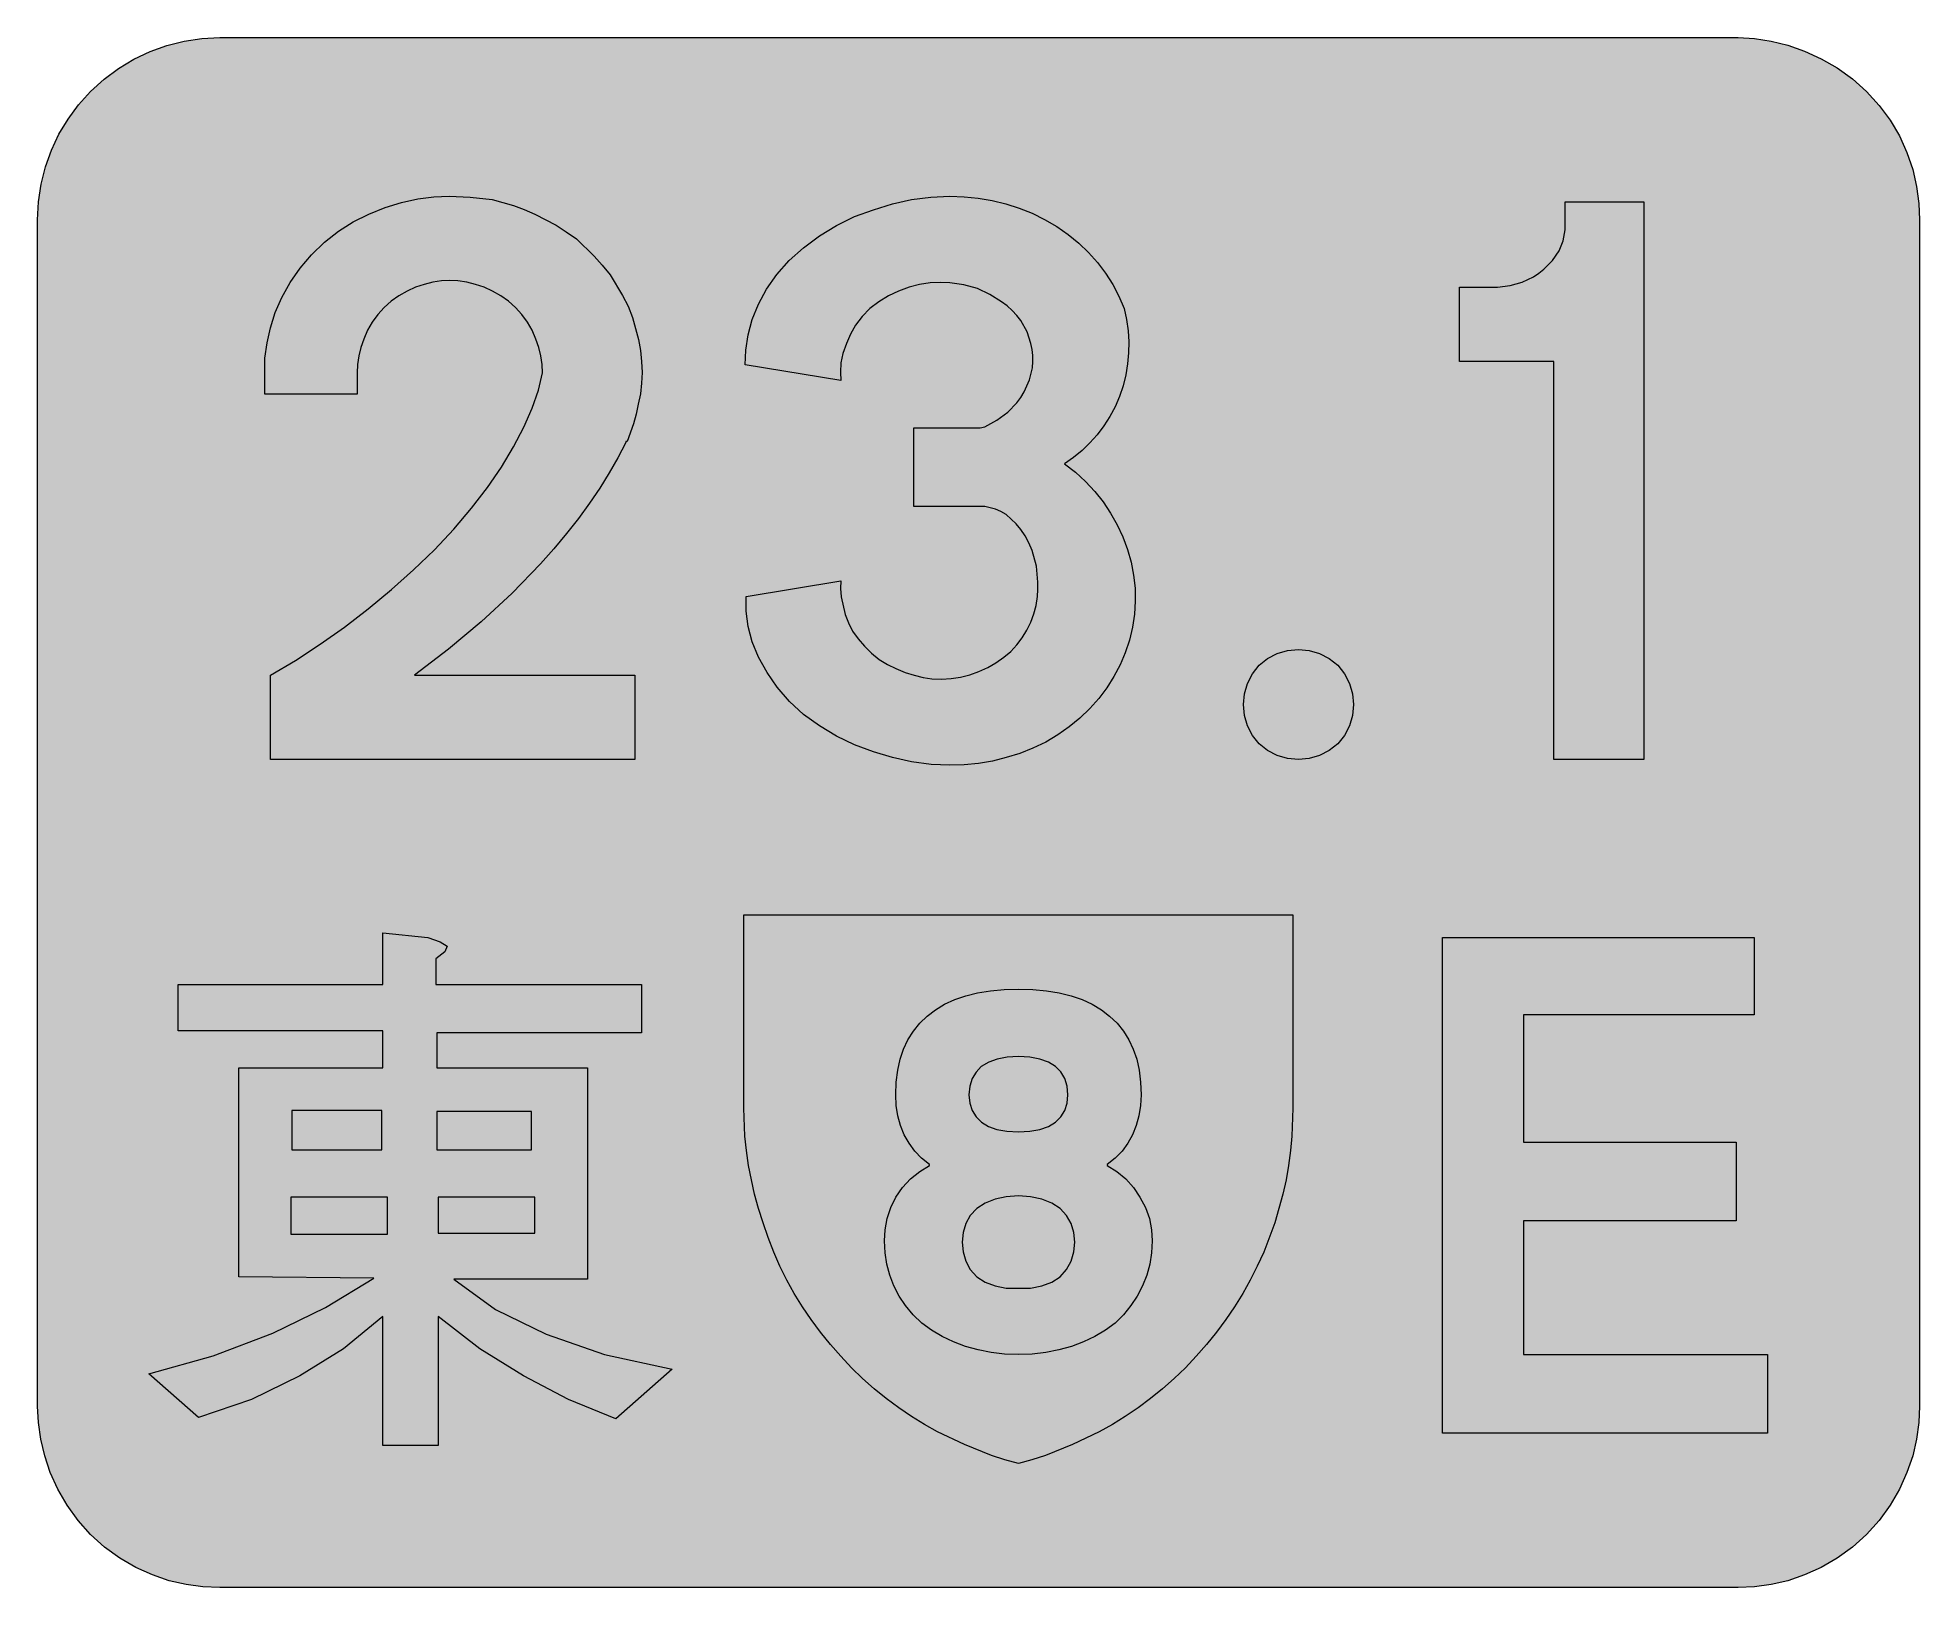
# Model space of a CAD drawing. Header units: metres. Extents: x 135 to 436, y 12 to 260.
import ezdxf

# ---------------------------------------------------------------- set-up
doc = ezdxf.new("R2010")
doc.units = ezdxf.units.M
for name, color, linetype, true_color in [('FILL_BLACK_000000', 7, 'Continuous', 0x000000), ('FILL_BLUE_0000FF', 7, 'Continuous', 0x0000ff), ('FILL_WHITE_FFFFFF', 7, 'Continuous', 0xffffff), ('FILL_YELLOW_FFFF00', 7, 'Continuous', 0xffff00)]:
    doc.layers.add(name, color=color, linetype=linetype, true_color=true_color)

msp = doc.modelspace()

# ---------------------------------------------------------------- hatches: boundary and pattern name
at = {"layer": 'FILL_BLACK_000000', "true_color": 0x000000}
h = msp.add_hatch(color=7, dxfattribs=at)
h.dxf.hatch_style = 1
h.paths.add_polyline_path([(285.14, 49.88), (283.12, 50.45), (281.19, 51.16), (279.37, 52.03), (277.68, 53.03), (276.12, 54.18), (274.73, 55.52), (273.52, 56.97), (272.5, 58.51), (271.66, 60.14), (271.02, 61.85), (270.55, 63.62), (270.27, 65.45), (270.18, 67.32), (270.28, 69.1), (270.61, 70.9), (271.17, 72.66), (271.98, 74.34), (273.05, 75.89), (274.34, 77.27), (275.8, 78.44), (277.38, 79.38), (277.38, 79.56), (276.11, 80.57), (275.02, 81.71), (274.09, 82.96), (273.33, 84.33), (272.74, 85.8), (272.32, 87.36), (272.06, 89), (271.98, 90.72), (272.06, 92.75), (272.29, 94.64), (272.67, 96.4), (273.22, 98.03), (273.92, 99.54), (274.79, 100.92), (275.82, 102.18), (277.02, 103.32), (278.32, 104.33), (279.78, 105.21), (281.4, 105.95), (283.16, 106.56), (285.07, 107.03), (287.12, 107.37), (289.3, 107.57), (291.6, 107.64), (293.9, 107.57), (296.08, 107.37), (298.13, 107.03), (300.04, 106.56), (301.8, 105.95), (303.42, 105.21), (304.88, 104.33), (306.18, 103.32), (307.38, 102.18), (308.41, 100.92), (309.28, 99.54), (309.98, 98.03), (310.53, 96.4), (310.91, 94.64), (311.14, 92.75), (311.22, 90.72), (311.14, 89), (310.88, 87.36), (310.46, 85.8), (309.87, 84.33), (309.11, 82.96), (308.18, 81.71), (307.09, 80.57), (305.82, 79.56), (305.82, 79.38), (307.37, 78.44), (308.77, 77.27), (310, 75.89), (311.04, 74.34), (311.96, 72.66), (312.57, 70.9), (312.91, 69.1), (313.02, 67.32), (312.92, 65.45), (312.62, 63.62), (312.14, 61.85), (311.47, 60.14), (310.62, 58.51), (309.6, 56.97), (308.42, 55.52), (307.08, 54.18), (305.52, 53.03), (303.83, 52.03), (302.01, 51.16), (300.08, 50.45), (298.06, 49.88), (295.97, 49.47), (293.81, 49.22), (291.6, 49.14), (289.39, 49.22), (287.23, 49.47), (285.14, 49.88)])
h.paths.add_polyline_path([(286.28, 73.38), (284.94, 72.54), (283.89, 71.39), (283.16, 70.11), (282.74, 68.69), (282.6, 67.14), (282.74, 65.56), (283.16, 64.08), (283.89, 62.74), (284.94, 61.56), (286.28, 60.72), (287.86, 60.12), (289.65, 59.79), (291.6, 59.76), (293.55, 59.79), (295.33, 60.12), (296.92, 60.72), (298.26, 61.56), (299.31, 62.74), (300.04, 64.08), (300.46, 65.56), (300.6, 67.14), (300.46, 68.69), (300.04, 70.11), (299.31, 71.39), (298.26, 72.54), (296.92, 73.38), (295.33, 74), (293.55, 74.39), (291.6, 74.52), (289.65, 74.39), (287.86, 74), (286.28, 73.38)], flags=16)
h.paths.add_polyline_path([(299.02, 93.35), (298.39, 94.4), (297.52, 95.27), (296.4, 95.95), (295.04, 96.44), (293.44, 96.74), (291.6, 96.84), (289.81, 96.74), (288.22, 96.44), (286.84, 95.93), (285.66, 95.22), (284.82, 94.34), (284.2, 93.31), (283.81, 92.11), (283.68, 90.72), (283.81, 89.38), (284.18, 88.2), (284.81, 87.18), (285.68, 86.33), (286.8, 85.66), (288.16, 85.18), (289.76, 84.88), (291.6, 84.78), (293.44, 84.88), (295.04, 85.18), (296.4, 85.66), (297.52, 86.33), (298.39, 87.18), (299.02, 88.2), (299.39, 89.38), (299.52, 90.72), (299.39, 92.12), (299.02, 93.35)], flags=16)
at = {"layer": 'FILL_BLUE_0000FF', "true_color": 0x0000ff}
h = msp.add_hatch(color=7, dxfattribs=at)
h.dxf.hatch_style = 1
h.paths.add_polyline_path([(406.8, 259.92), (409.4, 259.79), (412.04, 259.38), (414.72, 258.71), (417.42, 257.76), (420.08, 256.55), (422.64, 255.06), (425.06, 253.31), (427.32, 251.28), (429.34, 249.05), (431.1, 246.69), (432.58, 244.19), (433.8, 241.56), (434.72, 238.83), (435.33, 236.09), (435.67, 233.38), (435.78, 230.76), (435.78, 40.86), (435.67, 38.26), (435.33, 35.62), (434.72, 32.94), (433.8, 30.24), (432.58, 27.58), (431.1, 25.02), (429.34, 22.6), (427.32, 20.34), (425.06, 18.32), (422.64, 16.56), (420.08, 15.08), (417.42, 13.86), (414.72, 12.94), (412.04, 12.33), (409.4, 11.99), (406.8, 11.88), (163.8, 11.88), (161.1, 11.99), (158.4, 12.33), (155.7, 12.94), (153, 13.86), (150.34, 15.08), (147.78, 16.56), (145.36, 18.32), (143.1, 20.34), (141.15, 22.6), (139.39, 25.02), (137.86, 27.58), (136.62, 30.24), (135.78, 32.94), (135.16, 35.62), (134.77, 38.26), (134.64, 40.86), (134.64, 230.76), (134.78, 233.64), (135.2, 236.47), (135.89, 239.23), (136.84, 241.9), (138.05, 244.46), (139.5, 246.88), (141.19, 249.17), (143.1, 251.28), (145.27, 253.25), (147.6, 254.98), (150.06, 256.47), (152.64, 257.69), (155.32, 258.66), (158.08, 259.35), (160.92, 259.78), (163.8, 259.92), (406.8, 259.92)])
at = {"layer": 'FILL_WHITE_FFFFFF', "true_color": 0xffffff}
h = msp.add_hatch(color=7, dxfattribs=at)
h.dxf.hatch_style = 1
h.paths.add_polyline_path([(171, 202.86), (171, 208.62), (171.35, 211.05), (171.88, 213.48), (172.65, 215.91), (173.7, 218.34), (175.05, 220.73), (176.65, 223.02), (178.48, 225.17), (180.54, 227.16), (182.77, 228.92), (185.13, 230.42), (187.63, 231.69), (190.26, 232.74), (192.85, 233.55), (195.46, 234.11), (198.03, 234.44), (200.52, 234.54), (203.87, 234.4), (207.36, 234), (210.78, 233.03), (212.52, 232.41), (214.2, 231.66), (217.6, 229.88), (219.24, 228.85), (220.86, 227.7), (223.69, 224.95), (225.01, 223.5), (226.26, 221.94), (228.26, 218.65), (229.12, 216.93), (229.86, 215.1), (230.78, 211.59), (231.1, 209.83), (231.3, 208.08), (231.37, 206.33), (231.3, 204.59), (231.1, 202.89), (230.76, 201.24), (230.43, 199.65), (229.99, 198.13), (228.96, 195.3), (228.78, 195.3), (228.78, 195.12), (227.51, 192.69), (226.11, 190.26), (224.59, 187.83), (222.95, 185.4), (221.18, 182.97), (219.29, 180.54), (217.26, 178.11), (215.1, 175.68), (210.56, 171), (205.63, 166.43), (200.39, 162.04), (194.94, 157.86), (230.22, 157.86), (230.22, 144.36), (171.9, 144.36), (171.9, 157.86), (175.92, 160.25), (179.86, 162.83), (183.75, 165.58), (187.56, 168.48), (191.27, 171.59), (194.8, 174.73), (198.14, 177.95), (201.24, 181.26), (204.07, 184.6), (206.62, 187.9), (208.86, 191.16), (210.78, 194.4), (212.47, 197.57), (213.79, 200.61), (214.78, 203.51), (215.46, 206.28), (215.39, 207.63), (215.19, 208.98), (214.85, 210.33), (214.38, 211.68), (213.77, 213.1), (213.03, 214.4), (212.15, 215.6), (211.14, 216.72), (210, 217.73), (208.75, 218.61), (207.44, 219.35), (206.1, 219.96), (204.72, 220.43), (203.31, 220.77), (201.9, 220.97), (200.52, 221.04), (199.25, 220.97), (197.89, 220.77), (196.5, 220.43), (195.12, 219.96), (193.78, 219.35), (192.46, 218.61), (191.22, 217.73), (190.08, 216.72), (189.07, 215.6), (188.19, 214.4), (187.45, 213.1), (186.84, 211.68), (186.37, 210.33), (186.03, 208.98), (185.83, 207.63), (185.76, 206.28), (185.76, 202.86), (171, 202.86)])
h = msp.add_hatch(color=7, dxfattribs=at)
h.dxf.hatch_style = 1
h.paths.add_polyline_path([(294.73, 171.57), (294.7, 172.76), (294.48, 175.32), (293.78, 177.82), (293.29, 179.04), (292.68, 180.18), (291.97, 181.2), (291.22, 182.09), (289.62, 183.6), (288.78, 184.08), (287.91, 184.43), (286.2, 184.86), (274.86, 184.86), (274.86, 197.46), (284.58, 197.46), (285.48, 197.46), (286.2, 197.64), (288.15, 198.69), (289.89, 199.96), (291.36, 201.46), (291.98, 202.31), (292.5, 203.22), (293.38, 205.14), (293.85, 207.09), (293.93, 208.07), (293.92, 209.04), (293.8, 210.01), (293.58, 210.96), (292.98, 212.84), (291.98, 214.63), (291.35, 215.47), (290.62, 216.25), (289.8, 216.97), (288.9, 217.62), (287.05, 218.83), (285.03, 219.76), (282.88, 220.38), (280.62, 220.68), (279.08, 220.74), (277.45, 220.66), (275.79, 220.4), (274.14, 219.96), (272.42, 219.35), (270.79, 218.59), (269.25, 217.66), (267.84, 216.54), (266.59, 215.26), (265.54, 213.89), (264.7, 212.44), (264.06, 210.96), (263.51, 209.37), (263.2, 207.86), (263.1, 206.4), (263.16, 205.02), (247.86, 207.54), (247.97, 209.89), (248.33, 212.33), (249, 214.8), (250.02, 217.26), (251.3, 219.68), (252.94, 222.03), (254.93, 224.25), (257.22, 226.26), (259.75, 228.18), (262.46, 229.86), (265.35, 231.27), (268.38, 232.38), (271.44, 233.33), (274.5, 234), (277.56, 234.41), (280.62, 234.54), (282.91, 234.46), (285.16, 234.24), (287.39, 233.86), (289.57, 233.33), (291.71, 232.64), (293.78, 231.81), (295.79, 230.82), (297.72, 229.68), (299.55, 228.41), (301.26, 227.02), (302.83, 225.52), (304.27, 223.92), (305.56, 222.22), (306.71, 220.42), (307.69, 218.52), (308.52, 216.54), (308.92, 214.78), (309.17, 213), (309.27, 211.23), (309.24, 209.45), (309.07, 207.69), (308.77, 205.93), (308.35, 204.2), (307.8, 202.5), (307.07, 200.85), (306.22, 199.27), (305.26, 197.77), (304.2, 196.36), (303.04, 195.04), (301.78, 193.82), (300.42, 192.7), (298.98, 191.7), (300.73, 190.35), (302.35, 188.88), (303.83, 187.29), (305.17, 185.6), (306.36, 183.82), (307.41, 181.95), (308.31, 180.02), (309.06, 178.02), (309.64, 175.98), (310.04, 173.91), (310.26, 171.83), (310.3, 169.74), (310.16, 167.65), (309.84, 165.57), (309.36, 163.5), (308.7, 161.46), (307.87, 159.53), (306.89, 157.66), (305.74, 155.86), (304.45, 154.15), (303.01, 152.53), (301.44, 151.01), (299.73, 149.6), (297.9, 148.32), (295.96, 147.18), (293.93, 146.19), (291.83, 145.36), (289.66, 144.68), (287.45, 144.14), (285.19, 143.76), (282.91, 143.54), (280.62, 143.46), (277.63, 143.6), (274.5, 144), (271.44, 144.68), (268.38, 145.62), (265.35, 146.73), (262.46, 148.12), (259.75, 149.75), (257.22, 151.56), (254.96, 153.68), (253.01, 155.95), (251.37, 158.32), (250.02, 160.74), (249, 163.2), (248.35, 165.67), (248.05, 168.11), (248.04, 170.46), (263.16, 172.98), (263.12, 171.73), (263.25, 170.42), (263.88, 167.58), (264.38, 166.24), (265.07, 164.93), (265.93, 163.68), (266.94, 162.54), (268.08, 161.4), (269.32, 160.4), (270.64, 159.58), (271.98, 158.94), (273.46, 158.33), (274.93, 157.86), (276.36, 157.52), (277.74, 157.32), (279.29, 157.26), (280.83, 157.35), (282.35, 157.58), (283.84, 157.95), (285.28, 158.46), (286.68, 159.09), (288, 159.85), (289.26, 160.74), (290.36, 161.67), (291.34, 162.71), (292.22, 163.85), (292.97, 165.06), (293.6, 166.34), (294.09, 167.68), (294.45, 169.05), (294.66, 170.46), (294.73, 171.57)])
h = msp.add_hatch(color=7, dxfattribs=at)
h.dxf.hatch_style = 1
h.paths.add_polyline_path([(377.28, 144.36), (377.28, 208.08), (362.16, 208.08), (362.16, 219.96), (368.28, 219.96), (370.29, 220.23), (372.24, 220.79), (374.05, 221.66), (374.89, 222.21), (375.66, 222.84), (377.08, 224.25), (378.11, 225.79), (378.77, 227.42), (379.08, 229.14), (379.08, 233.64), (391.68, 233.64), (391.68, 144.36), (377.28, 144.36)])
h = msp.add_hatch(color=7, dxfattribs=at)
h.dxf.hatch_style = 1
h.paths.add_polyline_path([(345.07, 151.44), (344.59, 149.76), (343.8, 148.22), (342.72, 146.88), (341.31, 145.8), (339.77, 145.01), (338.14, 144.53), (336.42, 144.36), (334.68, 144.53), (333, 145.01), (331.46, 145.8), (330.12, 146.88), (329.04, 148.22), (328.25, 149.76), (327.77, 151.44), (327.6, 153.18), (327.77, 154.9), (328.25, 156.53), (329.04, 158.07), (330.12, 159.48), (331.46, 160.56), (333, 161.35), (334.68, 161.83), (336.42, 162), (338.14, 161.83), (339.77, 161.35), (341.31, 160.56), (342.72, 159.48), (343.8, 158.07), (344.59, 156.53), (345.07, 154.9), (345.24, 153.18), (345.07, 151.44)])
h = msp.add_hatch(color=7, dxfattribs=at)
h.dxf.hatch_style = 1
h.paths.add_polyline_path([(198.36, 112.5), (198.36, 108.36), (231.3, 108.36), (231.3, 100.62), (198.54, 100.62), (198.54, 95.04), (222.66, 95.04), (222.66, 61.2), (201.24, 61.2), (207.9, 56.34), (216, 52.38), (225.36, 49.14), (236.16, 46.8), (227.16, 38.88), (219.6, 41.94), (212.4, 45.72), (205.38, 50.04), (198.72, 55.26), (198.72, 34.56), (189.9, 34.56), (189.9, 55.26), (183.6, 50.04), (176.58, 45.72), (168.84, 41.94), (160.38, 39.06), (152.46, 46.08), (162.72, 48.96), (172.26, 52.56), (180.72, 56.7), (188.46, 61.38), (166.86, 61.56), (166.86, 95.04), (189.9, 95.04), (189.9, 100.98), (157.14, 100.98), (157.14, 108.36), (189.9, 108.36), (189.9, 116.64), (197.1, 115.92), (199.08, 115.2), (200.16, 114.48), (199.8, 113.58), (198.36, 112.5)])
h.paths.add_polyline_path([(189.72, 81.9), (189.72, 88.2), (175.32, 88.2), (175.32, 81.9), (189.72, 81.9)], flags=16)
h.paths.add_polyline_path([(198.72, 68.58), (214.2, 68.58), (214.2, 74.34), (198.72, 74.34), (198.72, 68.58)], flags=16)
h.paths.add_polyline_path([(198.54, 88.02), (198.54, 81.9), (213.66, 81.9), (213.66, 88.02), (198.54, 88.02)], flags=16)
h.paths.add_polyline_path([(190.62, 74.34), (175.14, 74.34), (175.14, 68.4), (190.62, 68.4), (190.62, 74.34)], flags=16)
h = msp.add_hatch(color=7, dxfattribs=at)
h.dxf.hatch_style = 1
h.paths.add_polyline_path([(359.46, 115.92), (409.32, 115.92), (409.32, 103.5), (372.42, 103.5), (372.42, 83.16), (406.44, 83.16), (406.44, 70.56), (372.42, 70.56), (372.42, 49.14), (411.48, 49.14), (411.48, 36.54), (359.46, 36.54), (359.46, 115.92)])
at = {"layer": 'FILL_YELLOW_FFFF00', "true_color": 0xffff00}
h = msp.add_hatch(color=7, dxfattribs=at)
h.dxf.hatch_style = 1
h.paths.add_polyline_path([(289.44, 32.28), (287.28, 33.01), (282.96, 34.74), (278.66, 36.79), (276.56, 37.95), (274.5, 39.24), (272.44, 40.63), (270.45, 42.11), (268.53, 43.67), (266.67, 45.32), (264.88, 47.04), (263.16, 48.86), (261.51, 50.76), (259.92, 52.74), (258.42, 54.73), (257.02, 56.78), (255.72, 58.9), (254.52, 61.07), (253.42, 63.28), (252.43, 65.55), (251.53, 67.86), (250.74, 70.2), (249.99, 72.5), (249.37, 74.79), (248.4, 79.38), (248.06, 81.78), (247.84, 84.11), (247.68, 88.56), (247.68, 119.52), (335.52, 119.52), (335.52, 88.56), (335.36, 84.11), (335.14, 81.78), (334.8, 79.38), (334.44, 77.09), (333.92, 74.79), (332.64, 70.2), (330.85, 65.55), (329.82, 63.28), (328.7, 61.07), (327.49, 58.9), (326.19, 56.78), (324.78, 54.73), (323.28, 52.74), (321.69, 50.76), (320.04, 48.86), (318.32, 47.04), (316.53, 45.32), (314.67, 43.67), (312.75, 42.11), (310.76, 40.63), (308.7, 39.24), (306.64, 37.95), (304.54, 36.79), (300.24, 34.74), (295.92, 33.01), (293.76, 32.28), (291.6, 31.68), (289.44, 32.28)])

# ---------------------------------------------------------------- linework, layer by layer
at = {"layer": 'FILL_BLACK_000000', "lineweight": 0, "true_color": 0x000000}
for points in [[(285.14, 49.88), (283.12, 50.45), (281.19, 51.16), (279.37, 52.03), (277.68, 53.03), (276.12, 54.18), (274.73, 55.52), (273.52, 56.97), (272.5, 58.51), (271.66, 60.14), (271.02, 61.85), (270.55, 63.62), (270.27, 65.45), (270.18, 67.32), (270.28, 69.1), (270.61, 70.9), (271.17, 72.66), (271.98, 74.34), (273.05, 75.89), (274.34, 77.27), (275.8, 78.44), (277.38, 79.38), (277.38, 79.56), (276.11, 80.57), (275.02, 81.71), (274.09, 82.96), (273.33, 84.33), (272.74, 85.8), (272.32, 87.36), (272.06, 89), (271.98, 90.72), (272.06, 92.75), (272.29, 94.64), (272.67, 96.4), (273.22, 98.03), (273.92, 99.54), (274.79, 100.92), (275.82, 102.18), (277.02, 103.32), (278.32, 104.33), (279.78, 105.21), (281.4, 105.95), (283.16, 106.56), (285.07, 107.03), (287.12, 107.37), (289.3, 107.57), (291.6, 107.64), (293.9, 107.57), (296.08, 107.37), (298.13, 107.03), (300.04, 106.56), (301.8, 105.95), (303.42, 105.21), (304.88, 104.33), (306.18, 103.32), (307.38, 102.18), (308.41, 100.92), (309.28, 99.54), (309.98, 98.03), (310.53, 96.4), (310.91, 94.64), (311.14, 92.75), (311.22, 90.72), (311.14, 89), (310.88, 87.36), (310.46, 85.8), (309.87, 84.33), (309.11, 82.96), (308.18, 81.71), (307.09, 80.57), (305.82, 79.56), (305.82, 79.38), (307.37, 78.44), (308.77, 77.27), (310, 75.89), (311.04, 74.34), (311.96, 72.66), (312.57, 70.9), (312.91, 69.1), (313.02, 67.32), (312.92, 65.45), (312.62, 63.62), (312.14, 61.85), (311.47, 60.14), (310.62, 58.51), (309.6, 56.97), (308.42, 55.52), (307.08, 54.18), (305.52, 53.03), (303.83, 52.03), (302.01, 51.16), (300.08, 50.45), (298.06, 49.88), (295.97, 49.47), (293.81, 49.22), (291.6, 49.14), (289.39, 49.22), (287.23, 49.47)], [(299.02, 93.35), (298.39, 94.4), (297.52, 95.27), (296.4, 95.95), (295.04, 96.44), (293.44, 96.74), (291.6, 96.84), (289.81, 96.74), (288.22, 96.44), (286.84, 95.93), (285.66, 95.22), (284.82, 94.34), (284.2, 93.31), (283.81, 92.11), (283.68, 90.72), (283.81, 89.38), (284.18, 88.2), (284.81, 87.18), (285.68, 86.33), (286.8, 85.66), (288.16, 85.18), (289.76, 84.88), (291.6, 84.78), (293.44, 84.88), (295.04, 85.18), (296.4, 85.66), (297.52, 86.33), (298.39, 87.18), (299.02, 88.2), (299.39, 89.38), (299.52, 90.72), (299.39, 92.12)], [(286.28, 73.38), (284.94, 72.54), (283.89, 71.39), (283.16, 70.11), (282.74, 68.69), (282.6, 67.14), (282.74, 65.56), (283.16, 64.08), (283.89, 62.74), (284.94, 61.56), (286.28, 60.72), (287.86, 60.12), (289.65, 59.79), (291.6, 59.76), (293.55, 59.79), (295.33, 60.12), (296.92, 60.72), (298.26, 61.56), (299.31, 62.74), (300.04, 64.08), (300.46, 65.56), (300.6, 67.14), (300.46, 68.69), (300.04, 70.11), (299.31, 71.39), (298.26, 72.54), (296.92, 73.38), (295.33, 74), (293.55, 74.39), (291.6, 74.52), (289.65, 74.39), (287.86, 74)]]:
    msp.add_lwpolyline(points, close=True, dxfattribs=at)
at = {"layer": 'FILL_BLUE_0000FF', "lineweight": 0, "true_color": 0x0000ff}
msp.add_lwpolyline([(406.8, 259.92), (409.4, 259.79), (412.04, 259.38), (414.72, 258.71), (417.42, 257.76), (420.08, 256.55), (422.64, 255.06), (425.06, 253.31), (427.32, 251.28), (429.34, 249.05), (431.1, 246.69), (432.58, 244.19), (433.8, 241.56), (434.72, 238.83), (435.33, 236.09), (435.67, 233.38), (435.78, 230.76), (435.78, 40.86), (435.67, 38.26), (435.33, 35.62), (434.72, 32.94), (433.8, 30.24), (432.58, 27.58), (431.1, 25.02), (429.34, 22.6), (427.32, 20.34), (425.06, 18.32), (422.64, 16.56), (420.08, 15.08), (417.42, 13.86), (414.72, 12.94), (412.04, 12.33), (409.4, 11.99), (406.8, 11.88), (163.8, 11.88), (161.1, 11.99), (158.4, 12.33), (155.7, 12.94), (153, 13.86), (150.34, 15.08), (147.78, 16.56), (145.36, 18.32), (143.1, 20.34), (141.15, 22.6), (139.39, 25.02), (137.86, 27.58), (136.62, 30.24), (135.78, 32.94), (135.16, 35.62), (134.77, 38.26), (134.64, 40.86), (134.64, 230.76), (134.78, 233.64), (135.2, 236.47), (135.89, 239.23), (136.84, 241.9), (138.05, 244.46), (139.5, 246.88), (141.19, 249.17), (143.1, 251.28), (145.27, 253.25), (147.6, 254.98), (150.06, 256.47), (152.64, 257.69), (155.32, 258.66), (158.08, 259.35), (160.92, 259.78), (163.8, 259.92)], close=True, dxfattribs=at)
at = {"layer": 'FILL_WHITE_FFFFFF', "lineweight": 0, "true_color": 0xffffff}
for points in [[(171, 202.86), (171, 208.62), (171.35, 211.05), (171.88, 213.48), (172.65, 215.91), (173.7, 218.34), (175.05, 220.73), (176.65, 223.02), (178.48, 225.17), (180.54, 227.16), (182.77, 228.92), (185.13, 230.42), (187.63, 231.69), (190.26, 232.74), (192.85, 233.55), (195.46, 234.11), (198.03, 234.44), (200.52, 234.54), (203.87, 234.4), (207.36, 234), (210.78, 233.03), (212.52, 232.41), (214.2, 231.66), (217.6, 229.88), (219.24, 228.85), (220.86, 227.7), (223.69, 224.95), (225.01, 223.5), (226.26, 221.94), (228.26, 218.65), (229.12, 216.93), (229.86, 215.1), (230.78, 211.59), (231.1, 209.83), (231.3, 208.08), (231.37, 206.33), (231.3, 204.59), (231.1, 202.89), (230.76, 201.24), (230.43, 199.65), (229.99, 198.13), (228.96, 195.3), (228.78, 195.3), (228.78, 195.12), (227.51, 192.69), (226.11, 190.26), (224.59, 187.83), (222.95, 185.4), (221.18, 182.97), (219.29, 180.54), (217.26, 178.11), (215.1, 175.68), (210.56, 171), (205.63, 166.43), (200.39, 162.04), (194.94, 157.86), (230.22, 157.86), (230.22, 144.36), (171.9, 144.36), (171.9, 157.86), (175.92, 160.25), (179.86, 162.83), (183.75, 165.58), (187.56, 168.48), (191.27, 171.59), (194.8, 174.73), (198.14, 177.95), (201.24, 181.26), (204.07, 184.6), (206.62, 187.9), (208.86, 191.16), (210.78, 194.4), (212.47, 197.57), (213.79, 200.61), (214.78, 203.51), (215.46, 206.28), (215.39, 207.63), (215.19, 208.98), (214.85, 210.33), (214.38, 211.68), (213.77, 213.1), (213.03, 214.4), (212.15, 215.6), (211.14, 216.72), (210, 217.73), (208.75, 218.61), (207.44, 219.35), (206.1, 219.96), (204.72, 220.43), (203.31, 220.77), (201.9, 220.97), (200.52, 221.04), (199.25, 220.97), (197.89, 220.77), (196.5, 220.43), (195.12, 219.96), (193.78, 219.35), (192.46, 218.61), (191.22, 217.73), (190.08, 216.72), (189.07, 215.6), (188.19, 214.4), (187.45, 213.1), (186.84, 211.68), (186.37, 210.33), (186.03, 208.98), (185.83, 207.63), (185.76, 206.28), (185.76, 202.86)], [(294.73, 171.57), (294.7, 172.76), (294.48, 175.32), (293.78, 177.82), (293.29, 179.04), (292.68, 180.18), (291.97, 181.2), (291.22, 182.09), (289.62, 183.6), (288.78, 184.08), (287.91, 184.43), (286.2, 184.86), (274.86, 184.86), (274.86, 197.46), (284.58, 197.46), (285.48, 197.46), (286.2, 197.64), (288.15, 198.69), (289.89, 199.96), (291.36, 201.46), (291.98, 202.31), (292.5, 203.22), (293.38, 205.14), (293.85, 207.09), (293.93, 208.07), (293.92, 209.04), (293.8, 210.01), (293.58, 210.96), (292.98, 212.84), (291.98, 214.63), (291.35, 215.47), (290.62, 216.25), (289.8, 216.97), (288.9, 217.62), (287.05, 218.83), (285.03, 219.76), (282.88, 220.38), (280.62, 220.68), (279.08, 220.74), (277.45, 220.66), (275.79, 220.4), (274.14, 219.96), (272.42, 219.35), (270.79, 218.59), (269.25, 217.66), (267.84, 216.54), (266.59, 215.26), (265.54, 213.89), (264.7, 212.44), (264.06, 210.96), (263.51, 209.37), (263.2, 207.86), (263.1, 206.4), (263.16, 205.02), (247.86, 207.54), (247.97, 209.89), (248.33, 212.33), (249, 214.8), (250.02, 217.26), (251.3, 219.68), (252.94, 222.03), (254.93, 224.25), (257.22, 226.26), (259.75, 228.18), (262.46, 229.86), (265.35, 231.27), (268.38, 232.38), (271.44, 233.33), (274.5, 234), (277.56, 234.41), (280.62, 234.54), (282.91, 234.46), (285.16, 234.24), (287.39, 233.86), (289.57, 233.33), (291.71, 232.64), (293.78, 231.81), (295.79, 230.82), (297.72, 229.68), (299.55, 228.41), (301.26, 227.02), (302.83, 225.52), (304.27, 223.92), (305.56, 222.22), (306.71, 220.42), (307.69, 218.52), (308.52, 216.54), (308.92, 214.78), (309.17, 213), (309.27, 211.23), (309.24, 209.45), (309.07, 207.69), (308.77, 205.93), (308.35, 204.2), (307.8, 202.5), (307.07, 200.85), (306.22, 199.27), (305.26, 197.77), (304.2, 196.36), (303.04, 195.04), (301.78, 193.82), (300.42, 192.7), (298.98, 191.7), (300.73, 190.35), (302.35, 188.88), (303.83, 187.29), (305.17, 185.6), (306.36, 183.82), (307.41, 181.95), (308.31, 180.02), (309.06, 178.02), (309.64, 175.98), (310.04, 173.91), (310.26, 171.83), (310.3, 169.74), (310.16, 167.65), (309.84, 165.57), (309.36, 163.5), (308.7, 161.46), (307.87, 159.53), (306.89, 157.66), (305.74, 155.86), (304.45, 154.15), (303.01, 152.53), (301.44, 151.01), (299.73, 149.6), (297.9, 148.32), (295.96, 147.18), (293.93, 146.19), (291.83, 145.36), (289.66, 144.68), (287.45, 144.14), (285.19, 143.76), (282.91, 143.54), (280.62, 143.46), (277.63, 143.6), (274.5, 144), (271.44, 144.68), (268.38, 145.62), (265.35, 146.73), (262.46, 148.12), (259.75, 149.75), (257.22, 151.56), (254.96, 153.68), (253.01, 155.95), (251.37, 158.32), (250.02, 160.74), (249, 163.2), (248.35, 165.67), (248.05, 168.11), (248.04, 170.46), (263.16, 172.98), (263.12, 171.73), (263.25, 170.42), (263.88, 167.58), (264.38, 166.24), (265.07, 164.93), (265.93, 163.68), (266.94, 162.54), (268.08, 161.4), (269.32, 160.4), (270.64, 159.58), (271.98, 158.94), (273.46, 158.33), (274.93, 157.86), (276.36, 157.52), (277.74, 157.32), (279.29, 157.26), (280.83, 157.35), (282.35, 157.58), (283.84, 157.95), (285.28, 158.46), (286.68, 159.09), (288, 159.85), (289.26, 160.74), (290.36, 161.67), (291.34, 162.71), (292.22, 163.85), (292.97, 165.06), (293.6, 166.34), (294.09, 167.68), (294.45, 169.05), (294.66, 170.46)], [(377.28, 144.36), (377.28, 208.08), (362.16, 208.08), (362.16, 219.96), (368.28, 219.96), (370.29, 220.23), (372.24, 220.79), (374.05, 221.66), (374.89, 222.21), (375.66, 222.84), (377.08, 224.25), (378.11, 225.79), (378.77, 227.42), (379.08, 229.14), (379.08, 233.64), (391.68, 233.64), (391.68, 144.36)], [(345.07, 151.44), (344.59, 149.76), (343.8, 148.22), (342.72, 146.88), (341.31, 145.8), (339.77, 145.01), (338.14, 144.53), (336.42, 144.36), (334.68, 144.53), (333, 145.01), (331.46, 145.8), (330.12, 146.88), (329.04, 148.22), (328.25, 149.76), (327.77, 151.44), (327.6, 153.18), (327.77, 154.9), (328.25, 156.53), (329.04, 158.07), (330.12, 159.48), (331.46, 160.56), (333, 161.35), (334.68, 161.83), (336.42, 162), (338.14, 161.83), (339.77, 161.35), (341.31, 160.56), (342.72, 159.48), (343.8, 158.07), (344.59, 156.53), (345.07, 154.9), (345.24, 153.18)], [(198.36, 112.5), (198.36, 108.36), (231.3, 108.36), (231.3, 100.62), (198.54, 100.62), (198.54, 95.04), (222.66, 95.04), (222.66, 61.2), (201.24, 61.2), (207.9, 56.34), (216, 52.38), (225.36, 49.14), (236.16, 46.8), (227.16, 38.88), (219.6, 41.94), (212.4, 45.72), (205.38, 50.04), (198.72, 55.26), (198.72, 34.56), (189.9, 34.56), (189.9, 55.26), (183.6, 50.04), (176.58, 45.72), (168.84, 41.94), (160.38, 39.06), (152.46, 46.08), (162.72, 48.96), (172.26, 52.56), (180.72, 56.7), (188.46, 61.38), (166.86, 61.56), (166.86, 95.04), (189.9, 95.04), (189.9, 100.98), (157.14, 100.98), (157.14, 108.36), (189.9, 108.36), (189.9, 116.64), (197.1, 115.92), (199.08, 115.2), (200.16, 114.48), (199.8, 113.58)], [(359.46, 115.92), (409.32, 115.92), (409.32, 103.5), (372.42, 103.5), (372.42, 83.16), (406.44, 83.16), (406.44, 70.56), (372.42, 70.56), (372.42, 49.14), (411.48, 49.14), (411.48, 36.54), (359.46, 36.54)], [(189.72, 81.9), (189.72, 88.2), (175.32, 88.2), (175.32, 81.9)], [(198.54, 88.02), (198.54, 81.9), (213.66, 81.9), (213.66, 88.02)], [(190.62, 74.34), (175.14, 74.34), (175.14, 68.4), (190.62, 68.4)], [(198.72, 68.58), (214.2, 68.58), (214.2, 74.34), (198.72, 74.34)]]:
    msp.add_lwpolyline(points, close=True, dxfattribs=at)
at = {"layer": 'FILL_YELLOW_FFFF00', "lineweight": 0, "true_color": 0xffff00}
msp.add_lwpolyline([(289.44, 32.28), (287.28, 33.01), (282.96, 34.74), (278.66, 36.79), (276.56, 37.95), (274.5, 39.24), (272.44, 40.63), (270.45, 42.11), (268.53, 43.67), (266.67, 45.32), (264.88, 47.04), (263.16, 48.86), (261.51, 50.76), (259.92, 52.74), (258.42, 54.73), (257.02, 56.78), (255.72, 58.9), (254.52, 61.07), (253.42, 63.28), (252.43, 65.55), (251.53, 67.86), (250.74, 70.2), (249.99, 72.5), (249.37, 74.79), (248.4, 79.38), (248.06, 81.78), (247.84, 84.11), (247.68, 88.56), (247.68, 119.52), (335.52, 119.52), (335.52, 88.56), (335.36, 84.11), (335.14, 81.78), (334.8, 79.38), (334.44, 77.09), (333.92, 74.79), (332.64, 70.2), (330.85, 65.55), (329.82, 63.28), (328.7, 61.07), (327.49, 58.9), (326.19, 56.78), (324.78, 54.73), (323.28, 52.74), (321.69, 50.76), (320.04, 48.86), (318.32, 47.04), (316.53, 45.32), (314.67, 43.67), (312.75, 42.11), (310.76, 40.63), (308.7, 39.24), (306.64, 37.95), (304.54, 36.79), (300.24, 34.74), (295.92, 33.01), (293.76, 32.28), (291.6, 31.68)], close=True, dxfattribs=at)

doc.saveas('drawing.dxf')
